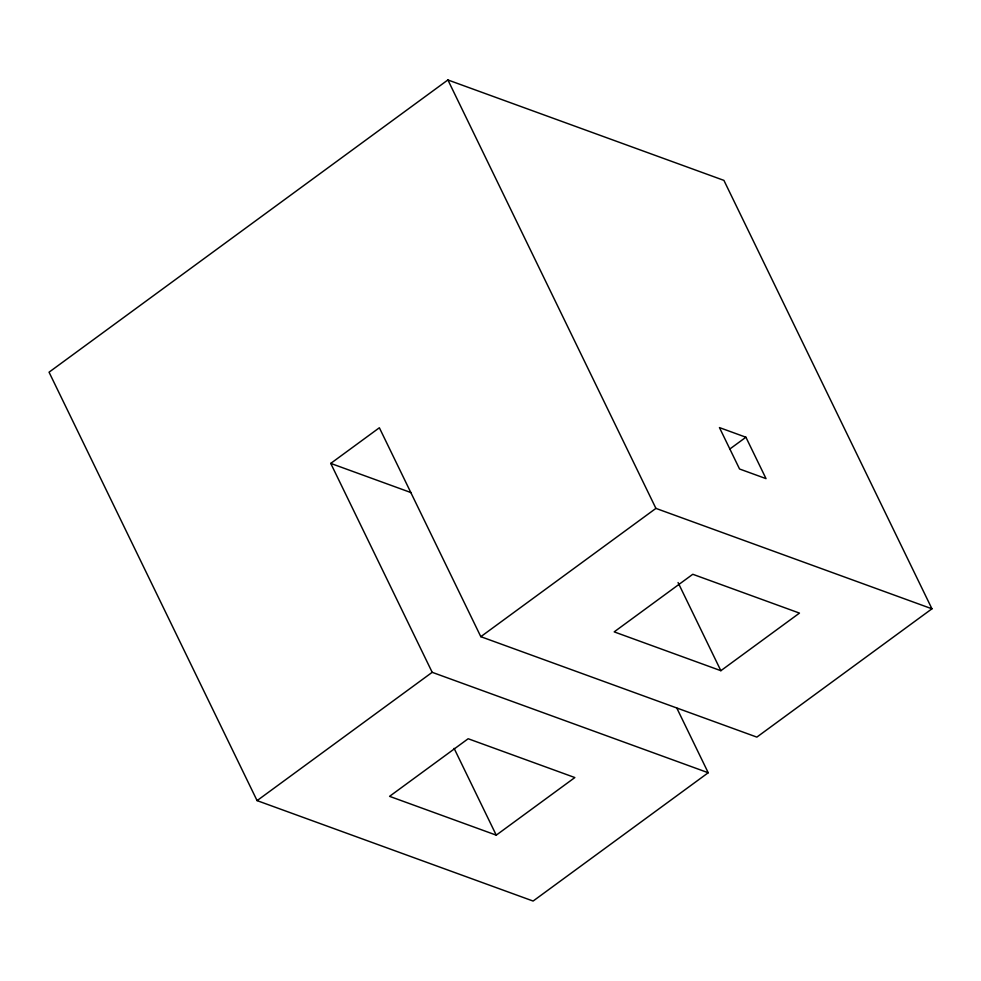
<?xml version="1.0" encoding="UTF-8"?>
<svg xmlns="http://www.w3.org/2000/svg" width="981" height="981" viewBox="0 0 981 981"><rect width="100%" height="100%" fill="white"/><g stroke="black" fill="none" stroke-linecap="round" stroke-linejoin="round"><path stroke-width="1.47" d="M708.221 772.746L432.192 672.316L330.744 463.4L379.365 427.765L480.813 636.681L756.854 737.111L931.95 608.809L723.917 180.381L447.888 79.952L49.05 372.191L257.083 800.619L533.112 901.048L708.221 772.746L676.853 708.147M729.962 448.918L745.916 437.232L766.026 478.63L739.551 468.992L719.453 427.593L745.916 437.232M257.083 800.619L432.192 672.316M480.813 636.681L655.921 508.391L931.95 608.809M496.251 835.15L574.854 777.553L468.17 738.742L389.567 796.339L496.251 835.15L454.105 748.356M720.863 670.697L799.478 613.1L692.782 574.277L614.18 631.874L720.863 670.697L678.055 582.53M330.744 463.4L411.247 492.683M447.888 79.952L655.921 508.391"/></g></svg>
